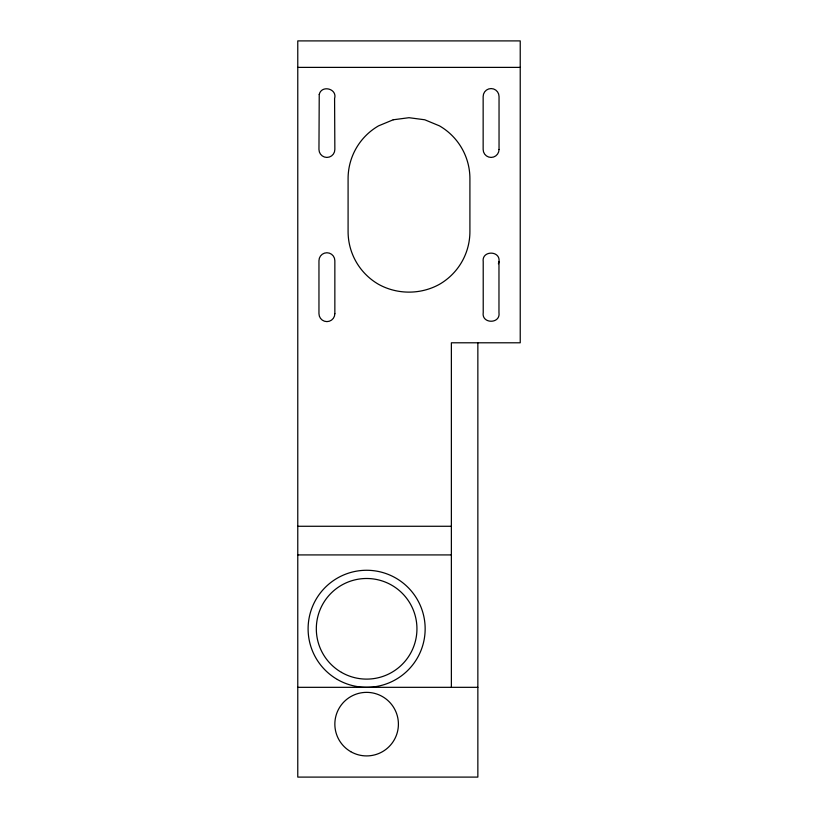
<?xml version="1.0" encoding="UTF-8"?>
<svg xmlns="http://www.w3.org/2000/svg" width="818" height="818" viewBox="0 0 818 818"><rect width="100%" height="100%" fill="white"/><g stroke="black" fill="none" stroke-linecap="round" stroke-linejoin="round"><path stroke-width="1.23" d="M498.97 261.77C500.79 250.308 481.475 250.236 483.213 261.709L483.223 312.599C481.393 324.061 500.718 324.132 498.97 312.66L498.97 261.77L498.418 263.764M297.772 67.383L520.228 67.383M297.772 526.271L451.372 526.271M297.772 554.921L451.372 554.921M297.772 687.325L477.855 687.325M477.855 342.793L477.855 777.1L297.772 777.1L297.772 40.9L520.228 40.9L520.228 342.793L451.372 342.793L451.372 687.325M319.235 94.459L318.959 149.479A7.945 7.945 0 0 0 326.903 157.424A7.945 7.945 0 0 0 334.848 149.479L334.582 98.569C337.568 88.641 321.484 84.612 319.235 94.459M393.233 119.776L378.55 125.86A60.91 60.91 0 0 0 348.09 178.61L348.09 231.566A60.91 60.91 0 0 0 378.55 284.316C397.303 294.725 420.697 294.725 439.45 284.316A60.91 60.91 0 0 0 469.91 231.566L469.91 178.61A60.91 60.91 0 0 0 439.45 125.86L424.767 119.776L409 117.7L393.233 119.776M499.041 149.479L499.041 96.514A7.945 7.945 0 0 0 491.097 88.569A7.945 7.945 0 0 0 483.152 96.514L483.152 149.479A7.945 7.945 0 0 0 491.097 157.424A7.945 7.945 0 0 0 499.041 149.479M334.848 313.662L334.848 260.697A7.945 7.945 0 0 0 326.903 252.752A7.945 7.945 0 0 0 318.959 260.697L318.959 313.662A7.945 7.945 0 0 0 326.903 321.607A7.945 7.945 0 0 0 334.848 313.662M341.474 672.376A50.317 50.317 0 0 0 416.945 628.797A50.317 50.317 0 0 0 341.474 585.228A50.317 50.317 0 0 0 341.474 672.376M337.364 679.482A58.528 58.528 0 0 0 425.156 628.797A58.528 58.528 0 0 0 337.364 578.111A58.528 58.528 0 0 0 337.364 679.482M350.738 751.66A31.779 31.779 0 0 0 398.407 724.135A31.779 31.779 0 0 0 350.738 696.619A31.779 31.779 0 0 0 350.738 751.66"/></g></svg>
